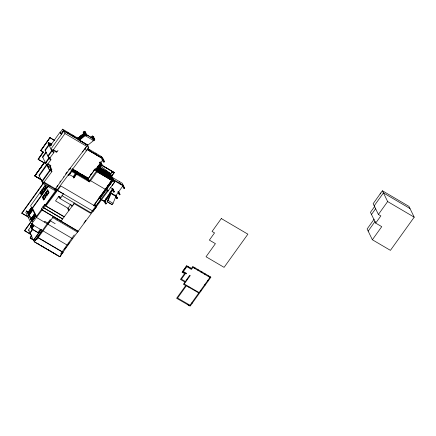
<?xml version="1.0" encoding="UTF-8"?>
<svg xmlns="http://www.w3.org/2000/svg" width="436" height="436" viewBox="0 0 436 436"><rect width="100%" height="100%" fill="white"/><g stroke="black" fill="none" stroke-linecap="round" stroke-linejoin="round"><path stroke-width="0.65" d="M78.229 138.337L77.979 138.098M111.044 193.508L115.905 196.369L113.055 203.35L112.085 204.702L107.223 201.846L108.193 200.495L111.044 193.508L110.744 192.897M32.117 223.586L30.667 226.704L31.67 223.848M30.476 226.589L31.659 224.099M30.667 226.704L31.823 223.935L32.983 226.224M87.265 149.27L103.07 158.562L104.466 161.429L103.921 162.17L103.174 161.734L102.046 159.418L102.553 158.611M110.755 187.725L113.077 189.093L104.787 201.688L110.88 193.175M199.089 292.551L186.657 285.378L177.583 298.044L190.009 305.216L189.606 305.778L176.607 298.279L185.692 285.607L183.403 284.261L184.968 282.076L180.433 279.411L184.586 273.612L182.15 272.184L186.722 265.758L191.355 268.478M94.825 208.948L96.209 206.866M37.436 237.151L63.122 252.264L59.836 256.842L34.319 241.844L50.091 219.695L50.843 220.136M41.796 180.09L34.864 176.084L44.107 162.726L34.826 175.866L41.851 180.193M55.012 189.442L55.268 188.472M182.15 272.184L186.722 265.758M49.966 137.623L40.761 150.524L43.355 152.246L38.194 159.44L44.243 162.999L34.826 175.866L41.197 179.61M40.799 150.524L41.338 149.777M43.235 151.919L38.194 159.44M61.367 133.852L60.103 132.081L50.118 146.011L48.434 142.545L48.031 143.106L52.118 151.505L53.917 152.562L49.235 158.802L50.936 159.805L46.707 165.44L50.958 167.942L49.366 170.067L51.939 171.577L42.968 183.545L55.895 191.142L54.871 189.033M44.156 162.786L34.826 175.866L41.224 179.627M79.913 138.806L79.112 139.978L79.281 140.332L85.2 135.64L86.012 134.506L84.856 132.217L85.679 134.255M56.854 186.875L57.895 185.425M54.625 140.338L50.009 137.623L40.761 150.524L42.728 151.679M40.897 150.802L50.009 137.623M49.17 144.125L44.957 150.006L49.235 158.802M49.551 143.591L49.955 143.03L51.612 144.005M45.235 150.573L49.061 145.232M49.829 144.163L50.233 143.602L51.889 144.578M45.9 152.06L42.505 156.802L46.707 165.44M78.671 139.88L77.821 138.125L62.588 129.17L60.386 132.244L61.198 134.021M42.783 157.369L46.554 152.099M84.039 133.252L77.728 138.25L78.311 138.049L79.03 139.629L63.52 130.533L61.035 133.994L60.103 132.081M61.242 134.005L63.443 130.925L62.588 129.17M63.787 131.078L50.919 149.041L51.819 149.564M47.851 155.957L52.064 150.082M48.118 156.508L51.949 151.161M52.118 151.505L64.986 133.547L63.52 130.533M53.279 150.425L53.683 149.87M49.175 157.483L45.398 162.759L45.965 163.091M45.666 163.304L49.448 158.034M46.614 164.601L38.951 175.294L42.968 183.545M39.229 175.861L46.892 165.168M57.999 150.404L56.587 152.371L52.712 150.093L53.917 152.562M48.87 166.35L48.091 167.44L48.658 167.773M48.358 167.991L49.137 166.895M50.107 166.672L50.887 165.576L47.677 163.691M41.851 181.251L49.895 170.018M51.328 168.939L42.118 181.796L55.045 189.398M51.132 170.34L51.895 169.272L50.325 168.351M43.115 183.343L21.8 213.057L28.046 216.741M43.246 183.621L21.931 213.335L28.749 217.351M78.545 137.869L79.265 139.444M78.311 138.049L77.913 137.994L78.932 139.776L85.042 134.986M79.516 139.248L78.791 137.672M79.668 139.002L79.041 137.482M80.911 138.059L80.099 139.193L79.287 137.286L80.077 138.768M79.466 137.187L80.257 138.67L79.537 137.095M79.717 136.991L80.507 138.474L79.881 136.953M79.968 136.8L80.753 138.277L80.061 136.855M81.897 137.253L81.085 138.414L80.279 136.512L81.069 137.994M43.605 187.851L45.012 185.883L45.747 187.393L44.341 189.355L43.649 187.823M80.464 136.408L81.249 137.89L80.622 136.37M84.203 131.241L83.222 132.92L84.203 131.241L85.805 132.315L84.159 131.612M80.709 136.217L81.499 137.7L80.774 136.125M81.652 137.449L81.025 135.928M82.895 136.479L82.066 137.629L81.27 135.732L81.995 137.307M82.241 137.117L81.521 135.542M82.399 136.866L81.766 135.345M81.952 135.247L82.736 136.73L82.017 135.155M84.851 134.931L83.053 136.85L82.268 134.958L83.053 136.441M78.404 138.108L78.949 139.722L78.169 138.147M82.448 134.86L83.232 136.343L82.606 134.822M83.941 132.746L84.355 132.457L85.445 134.702C84.617 136.49 82.824 128.865 85.178 135.078M82.764 134.571L83.549 136.054M83.636 135.896L83.009 134.375L83.799 135.858M84.083 132.827L84.355 132.457M83.189 134.277L83.979 135.76M83.44 134.081L84.23 135.563L83.603 134.043M83.685 133.89L84.475 135.373L83.848 133.852M80.66 138.223L80.033 136.702M84.099 133.656L84.726 135.176M85.827 134.005L84.856 132.217M27.73 212.861L31.615 207.438L31.872 207.65L27.991 213.073L27.73 212.861L31.615 207.438M28.046 212.719L28.907 214.561L28.187 212.801M28.999 211.384L29.861 213.231L29.141 211.465M30.858 208.79L31.774 210.566L30.978 208.762M31.73 207.569L31.496 207.901L32.34 209.634M83.14 136.283L82.513 134.762M31.953 208.408L48.194 185.741M32.133 208.773L48.238 186.292M92.77 139.934L93.664 139.002L92.437 136.479L93.571 137.149L94.803 139.673L93.996 140.795L84.769 135.367L85.036 134.996M85.445 134.702L85.576 134.244L84.344 131.721L83.543 132.844L84.769 135.367M85.205 135.629C85.189 134.359 86.993 134.55 86.257 134.915M29.207 214.005L28.433 212.316M29.523 213.564L28.749 211.869M30.111 212.746L29.316 210.942L30.16 212.675M29.708 210.539L30.476 212.228M31.381 210.97L30.591 209.166L31.452 211.008M29.277 214.049L28.362 212.272M29.594 213.602L28.678 211.831M30.82 211.896L29.953 210.054L30.869 211.825M31.136 211.455L30.269 209.607L31.185 211.384M32.09 210.119L31.229 208.277L32.139 210.048M28.863 214.85L32.727 209.394L28.847 214.817M28.7 215.128L32.586 209.705M85.903 136.037L86.71 134.915L85.478 132.391M32.809 210.163L28.923 215.586L30.248 216.365L32.58 221.166M44.025 198.996L45.366 197.127L44.385 195.115L43.05 196.99L44.003 199.067M47.039 194.788L48.38 192.919L47.404 190.908L46.063 192.783L47.017 194.859M34.727 213.831L30.842 219.254L34.684 213.738M31.109 219.019L31.975 220.867L31.25 219.101M32.068 217.689L32.929 219.531L32.21 217.771M33.926 215.09L34.836 216.866L34.046 215.062M34.509 214.403L31.054 219.379L34.7 214.289M91.222 137.498L92.296 135.999L93.898 137.073L92.296 135.999M30.667 222.082L24.536 230.611L31.032 234.639M92.383 136.185L91.309 137.678L91.783 137.956M30.803 222.355L24.667 230.889L24.541 230.628L30.902 234.366M32.716 219.684L31.975 220.867M33.18 219.046L32.384 217.242L33.25 219.09M33.496 218.605L32.7 216.801L33.567 218.643M34.449 217.27L33.654 215.466L34.52 217.313M35.403 215.94L34.558 214.201L34.88 213.918M32.22 220.382L31.501 218.616M32.542 219.935L31.817 218.174M33.883 218.202L33.022 216.354L33.937 218.131M34.204 217.755L33.338 215.913L34.253 217.689M35.158 216.425L34.291 214.577L35.207 216.354M59.857 182.068L60.62 181.005M65.591 174.068L67.117 171.931M68.648 169.8L69.411 168.732M91.636 137.602L92.574 136.294M31.926 221.156L35.796 215.695L31.91 221.117M35.73 216.163L31.844 221.586L26.503 210.61M92.492 138.441L92.034 137.504L92.301 137.127L93.13 138.621M55.247 189.115L70.354 168.029L87.598 145.079M92.634 138.523L92.176 137.585L92.443 137.209M94.323 139.591L92.95 136.975L94.421 139.449L93.609 140.583L87.696 145.275L79.281 140.332M36.112 216.948L41.605 209.28M85.778 134.114L94.149 139.237L93.326 137.198M67.787 245.441L31.496 224.109L88.802 147.548L87.565 145.014L79.172 140.103M45.088 205.34L56.517 189.388M34.319 241.844L28.547 229.979L32.755 224.099M93.059 140.239L93.86 139.117M93.309 140.256L94.045 139.226L92.95 136.975M93.571 140.545L94.274 139.558M68.081 174.504L68.605 175.572L72.153 170.618L89.413 180.847L96.274 171.364L95.119 168.994L88.285 178.531L95.146 169.048M32.744 225.701L33.278 224.954M72.202 170.721L68.605 175.572M32.962 225.532L32.526 224.453M32.106 227.167L32.907 226.044M32.329 226.998L31.425 225.041M31.823 223.935L32.913 226.18M32.716 226.595L31.681 224.464M40.286 229.276L37.872 232.639L31.632 228.976L31.468 228.633L32.269 227.51M31.692 228.464L30.787 226.507M31.959 228.088L31 226.022M32.346 227.685L31.256 225.439M31.632 228.976L34.046 225.608M29.915 232.797L32.596 229.058M30.095 233.162L32.776 229.423M61.149 197.579L58.882 196.244L55.536 200.92L68.321 208.43L69.166 210.168M77.325 173.038L73.771 177.997L73.15 176.716L76.169 172.509M73.45 177.332L76.605 172.929M34.035 240.432L30.253 238.203L31.861 235.963L31.294 235.625M73.749 177.948L77.303 172.994L83.314 176.558M60.991 221.117L74.474 203.051L72.469 205.852L59.988 198.522L63.433 193.802M33.468 240.1L41.12 229.418M33.648 240.465L41.306 229.777M36.668 239.756L50.26 220.785L55.176 223.673M57.59 219.112L56.909 220.027M90.41 175.043L91.173 173.98M93.827 170.274L94.585 169.212M102.351 158.366L101.67 156.677L87.62 148.447M99.621 162.704L100.155 161.958L100.912 162.399L102.068 164.775L101.528 165.522L100.776 165.081L99.621 162.704L100.378 163.151L101.528 165.522L102.051 164.77L101.31 164.334L100.155 161.958M102.046 159.418L102.58 158.671L86.928 149.466M70.959 204.135L67.738 208.626L68.757 210.713M102.803 159.859L95.898 169.495L95.119 168.994M100.411 163.429L100.678 163.767L96.029 169.969L100.672 163.533M100.542 163.516L95.909 169.718M96.029 169.969L100.536 163.68M100.634 163.582L100.945 163.189M96.154 170.22L100.798 164.018L96.154 170.22L96.416 170.552L100.918 164.268L100.656 163.936M96.274 170.471L100.776 164.187M96.52 170.972L101.043 164.519L96.634 171.037M71.095 170.296L71.668 171.468L88.868 181.578L89.402 180.831L71.482 170.351L70.354 168.029M100.776 165.081L101.31 164.334M103.174 161.734L103.703 160.993L102.58 158.671M96.661 171.054L101.163 164.77L100.901 164.437M101.185 164.879L101.408 165.271L96.765 171.473L101.147 164.939L114.325 172.689L111.256 176.972M101.288 165.021L96.639 171.223M96.765 171.473L101.266 165.19M103.926 162.176L104.466 161.429L103.708 160.988M110.248 174.22L110.548 173.8M97.697 166.105L110.897 173.86L112.504 171.615M111.561 176.09L114.194 172.411L101.615 165.015M111.992 177.812L112.297 177.392L122.265 183.251L124.587 188.025L124.287 188.445L123.715 188.112L122.423 185.447L122.723 185.028L124.02 187.693L124.587 188.025M111.431 180.46L110.33 181.997L110.864 183.093L108.744 186.047L108.215 184.951L107.926 185.349L108.319 186.156L112.188 180.755M93.375 205.841L111.85 180.052M93.985 205.53L112.188 180.128M108.155 185.791L99.195 198.342L99.637 198.598L100.16 197.857L100.896 199.361L96.029 206.152L95.522 205.111L94.808 206.108M108.504 186.445L105.321 189.943L99.239 198.429L99.681 198.685L100.242 198.02M100.858 196.718L102.346 194.641M103.833 192.565L105.321 190.488M112.286 180.945L108.417 186.352L107.975 186.09M100.324 198.189L113.48 179.823M60.675 253.866L74.273 234.89M64.708 249.103L66.25 246.95M68.185 244.258L69.34 242.639M60.092 256.177L72.61 238.71L114.597 182.123L110.237 173.163M83.963 222.998L85.887 220.311M93.195 211.079L94.65 209.04M112.188 185.491L114.597 182.123L96.274 171.364L96.999 171.795L90.143 181.278L87.734 179.85M109.872 192.587L112.51 188.755L113.801 191.42L114.374 191.753L113.97 192.314L113.404 191.982L112.15 189.404L112.717 189.742L105.752 199.465M105.283 199.541L106.422 197.949M107.561 196.358L108.7 194.772M104.177 201.269L105.349 203.683L105.915 204.015L106.319 203.454L105.185 201.127L104.618 200.794L104.215 201.356L101.381 199.688M112.673 189.655L104.302 201.339L101.337 199.601M110.837 193.094L107.594 200.298L107.894 200.909M119.491 182.221L119.791 181.796M113.404 191.982L113.801 191.42M105.349 203.683L105.752 203.121L104.618 200.794M107.223 201.846L107.752 200.62M120.074 184.068L120.374 183.649M120.516 184.33L120.821 183.91M115.682 195.137L115.278 195.699L116.57 198.358L116.995 198.609L117.398 198.048L115.682 195.137L117.398 198.048M117.96 191.96L118.314 191.459L118.739 191.709L120.036 194.369L119.677 194.87L119.251 194.62L117.96 191.96L118.385 192.211L115.704 195.949L109.828 192.499M118.739 191.709L122.99 185.78L113.022 179.921L113.322 179.501L123.29 185.36M123.715 188.112L124.02 187.693M116.57 198.358L116.973 197.797M119.251 194.62L119.611 194.118L118.314 191.459L118.385 192.211M187.169 266.816L187.469 266.407L190.494 268.184L190.194 268.598M185.556 273.388L181.403 279.182L185.796 281.765M190.952 269.039L192.767 266.51L210.91 277.176L190.172 306.11L187.295 304.421M192.93 267.404L191.518 269.372L186.886 266.652L183.098 271.944L186.357 273.857L186.657 273.437L183.398 271.519M194.63 268.407L195.034 267.846M185.371 281.514L189.682 275.214L190.249 275.547L184.232 283.95L186.657 285.378M197.47 270.069L197.868 269.508M198.222 270.516L198.625 269.955M188.625 287.133L188.941 286.692M201.061 272.184L201.459 271.623M201.814 272.625L202.217 272.064M204.653 274.293L205.051 273.732M205.405 274.74L205.808 274.179M208.245 276.408L208.642 275.846M189.611 305.783L210.343 276.844M382.399 190.777L373.156 203.683L378.399 214.463L380.857 215.907L375.696 223.107L381.745 226.66L372.366 239.751L390.416 250.362L414.2 217.172L408.957 206.392L382.399 190.777L387.642 201.557L414.2 217.172M374.197 205.825L383.44 192.919L409.998 208.533M374.873 206.152L370.453 212.327L375.696 223.107M371.494 214.463L375.543 208.806M374.153 219.15L367.123 228.976L372.366 239.751M378.399 214.463L387.642 201.557M368.158 231.113L375.194 221.292M189.774 305.543L190.009 305.222M380.099 193.987L380.846 192.946M82.464 152.044L86.808 146.153M45.927 205.956L60.838 185.976L96.378 206.866M47.851 224.153L53.432 216.67L78.06 231.407M88.868 181.578L89.413 180.847L88.132 178.22M90.612 180.706L108.188 191.039L106.613 187.802M107.43 190.592L90.514 213.264L74.076 203.612M107.785 187.371L105.708 190.134L105.321 189.943M84.088 133.443L77.995 138.207L78.278 138.376L84.453 133.547M83.903 133.748L78.197 138.207L77.913 138.038M84.84 134.757L78.665 139.58L80.077 140.387M78.693 139.634L84.813 134.849M111.534 172.683L114.325 172.683L101.397 165.086M111.038 179.201L111.414 179.327L110.908 178.934M109.747 178.765L108.602 177.152M186.357 285.798L198.789 292.97M191.617 302.976L192.189 303.303M95.844 169.419L96.999 171.795L95.724 169.124L96.999 171.795M84.29 131.427L85.805 132.315M84.758 132.359L85.134 132.582M92.852 137.117L93.228 137.34M83.129 132.74L84.137 133.329M85.576 134.244L94.803 139.673M85.854 134.61L86.23 134.833M86.573 135.1L85.865 134.686M93.124 140.147L93.686 140.479M78.382 137.907L78.665 138.07M79.096 139.531L78.24 138.147M79.112 139.978L81.352 141.297M82.475 141.956L83.598 142.616M84.72 143.27L85.843 143.929M79.156 140.065L87.598 145.063L63.443 130.925M64.986 133.547L88.802 147.548M87.14 149.423L102.487 158.442L101.583 156.66M100.972 163.206L101.637 164.574M50.14 137.896L54.729 140.594M98.787 166.405L98.52 166.072M99.032 166.906L98.765 166.574M99.272 167.408L99.01 167.075M98.013 166.754L100.847 168.421L101.512 169.789L98.678 168.127M98.656 167.201L100.738 168.405M110.221 174.863L109.621 173.632L107.071 172.127L107.708 173.37M98.945 167.795L100.989 168.994M103.07 170.22L105.528 171.664M107.419 172.776L109.872 174.22M101.512 169.936L98.918 168.416L100.22 171.021L102.776 172.542L101.474 169.931M106.046 172.607L103.457 171.081L104.76 173.686M97.751 168.656L96.503 167.92L97.124 169.201M99.599 169.74L102.1 171.212M104.133 172.411L106.635 173.877M108.482 174.967L110.984 176.433M96.356 168.765L98.432 169.986L97.163 167.38M104.722 173.681L107.316 175.207L106.013 172.602M109.071 176.237L111.66 177.763L110.363 175.158L107.801 173.637L109.104 176.242M96.302 168.781L112.455 178.28M96.28 169.032L113.011 178.864M95.637 168.945L113.213 179.278M100.324 172.269L97.773 170.77L98.541 172.28M104.645 175.888L103.915 174.384L101.365 172.879L102.095 174.389L101.419 172.934M111.098 178.602L108.548 177.103L109.278 178.607M98.182 171.55L100.64 172.994M101.773 173.664L104.231 175.109M105.365 175.773L107.823 177.218M108.956 177.883L111.414 179.327M48.434 142.545L50.369 143.684L51.241 145.477M52.74 149.314L56.991 151.81M112.417 188.565L112.859 188.821M119.611 194.118L120.036 194.369M72.534 168.917L73.722 169.62M74.763 170.231L76.589 171.304M76.938 171.506L78.932 172.678M82.317 174.673L84.034 175.681M85.184 176.357L86.361 177.043M72.61 169.097L76.436 171.212M77.025 171.691L78.022 172.28M80.017 173.452L87.571 177.888M72.202 169.075L88.285 178.531L72.256 169.146M77.412 173.01L83.118 176.362L82.845 175.877M111.3 193.224L115.186 195.508M73.793 171.582L76.251 173.027M85.233 178.302L87.685 179.752M69.237 174.416L73.15 176.716M47.262 164.241L49.922 165.805L50.958 167.942M44.129 162.737L38.057 159.167L43.218 151.968L43.355 152.246M108.193 200.495L113.055 203.35M105.708 199.377L106.193 199.721M107.082 201.552L111.403 204.097M49.9 168.895L50.925 169.5L51.939 171.577M105.752 203.121L106.319 203.454M95.457 204.98L94.705 204.533L95.62 206.419M192.363 267.072L209.945 277.405M43.649 181.899L55.448 188.837M44.657 182.902L45.791 183.567M49.159 185.545L50.282 186.205M57.487 190.467L63.345 193.911M207.732 280.49L208.299 280.822M61.999 195.715L90.922 212.714M45.181 186.504L44.614 186.172L30.634 205.688L36.319 217.373L72.61 238.71M58.479 196.805L60.184 197.802M205.122 284.136L205.683 284.468M204.718 284.697L205.28 285.03M186.979 279.274L187.404 279.52M200.495 290.589L201.061 290.921M64.261 216.736L45.17 205.514L44.641 204.424L41.425 208.909L41.9 209.89L78.191 231.222M64.157 216.872L45.066 205.65L44.57 204.631M62.68 218.856L43.589 207.634L43.115 206.664M62.577 218.992L43.486 207.77L43.017 206.806M61.095 220.976L42.003 209.754L41.556 208.839M52.751 217.586L77.515 232.137L77.385 231.87M31.626 207.879L32.422 209.683M34.695 214.185L35.485 215.989M48.391 223.423L44.815 221.319L44.281 222.077M30.978 218.654L33.201 219.962M31.85 224.066L32.864 226.251M31.637 224.556L32.667 226.666M31.212 225.532L32.297 227.756M30.831 226.415L31.763 228.502M31.468 228.633L37.136 231.963M28.547 229.979L29.114 230.312M37.322 237.358L62.839 252.357M33.605 239.98L30.122 237.931L31.463 235.14L31.73 235.685L30.253 238.203M37.632 243.522L39.049 244.356M41.131 245.577L41.507 245.8M42.025 246.106L46.134 248.656M47.742 249.468L49.824 250.689M50.2 250.913L54.217 253.272M54.74 253.578L55.116 253.801M55.634 254.106L57.29 255.213M36.308 242.879L34.226 241.658L42.27 230.442M36.684 243.103L59.748 256.657M99.016 164.928L110.897 173.86M100.558 173.386L100.999 173.724M110.722 182.804L111.017 183.071M122.99 185.78L124.287 188.445M109.981 173.321L112.635 178.646M92.301 137.127L92.988 138.534M111.839 177.915L110.504 175.174L107.627 173.484L108.962 176.226M109.589 173.626L110.161 174.814M118.641 192.739L119.677 194.87M108.357 172.901L108.935 174.089M109.109 174.422L110.357 176.978M111.06 178.597L111.829 180.112M109.834 177.877L110.542 179.338M105.795 170.547L108.395 175.888M105.632 170.77L108.014 175.67M107.49 175.359L106.155 172.618L103.283 170.928L104.613 173.67M105.872 172.307L105.24 171.07L102.722 169.577L103.359 170.814M108.237 177.997L107.469 176.487L104.956 174.994L105.725 176.504M109.997 182.461L110.275 183.044L108.831 185.066L108.548 184.488M95.598 153.107L96.454 154.867M104.008 170.345L104.586 171.533M104.765 171.866L106.008 174.422M113.077 189.093L114.374 191.753M85.233 132.44L86.328 134.691M106.242 175.763L106.951 177.229M115.905 196.369L116.995 198.609M84.213 132.37L85.303 134.62M101.664 168.438L104.046 173.332M101.098 168.105L103.479 172.999M103.877 174.378L104.591 175.839M102.951 172.694L101.621 169.953L98.743 168.263L100.078 170.999M100.7 168.405L101.337 169.642M83.756 133.792L84.475 135.373M83.505 133.988L84.23 135.563M102.651 173.653L103.359 175.114M83.26 134.184L84.044 135.667M99.473 167.68L100.051 168.868M100.226 169.201L101.468 171.757M83.009 134.375L83.734 135.95M89.549 149.553L90.405 151.308M82.268 134.958L82.987 136.533M98.618 168.83L99.512 170.667M100.285 172.264L101.054 173.779M97.342 166.775L99.13 170.443M97.272 167.397L98.607 170.138M99.059 171.544L99.768 173.005M81.27 135.732L82.061 137.215M80.529 136.315L81.249 137.89M80.279 136.512L81.003 138.087M79.783 136.899L80.507 138.474M85.189 148.447L86.388 150.916M79.287 137.286L80.011 138.861M111.948 204.413L112.085 204.702M77.728 138.25L78.191 139.209M72.692 135.111L73.548 136.866M105.065 202.271L105.915 204.015M99.424 196.772L100.035 198.031M67.722 132.19L68.294 133.362M99.021 197.334L99.681 198.685M88.53 179.779L89.625 182.025M87.925 179.964L87.135 178.329L84.295 176.667L85.102 178.313M86.987 178.313L87.783 179.877M85.761 177.588L86.513 179.142M84.529 176.869L85.287 178.422M84.47 176.814L85.238 178.395M82.426 174.732L82.693 175.283M83.794 177.55L82.993 175.899L77.003 172.378L77.821 174.057M83.325 177.278L82.954 176.509L80.905 175.305L81.281 176.079M81.025 174.809L81.238 175.245M96.312 206.74L93.102 211.231L56.789 189.949L55.922 188.172M95.457 205.318L95.958 206.353M79.428 172.972L79.695 173.523M80.295 174.754L80.807 175.806M80.338 175.528L79.957 174.749L77.908 173.544L78.289 174.329M79.03 173.637L79.243 174.068M77.177 172.531L77.445 173.016M76.518 173.294L75.695 171.61L72.861 169.942L73.684 171.637M75.586 171.593L76.376 173.212M75.553 171.588L76.327 173.185M74.322 170.868L75.101 172.465M73.095 170.144L73.875 171.751L73.035 170.095M49.955 143.03L51.105 145.395M49.001 142.883L50.407 145.766M63.678 176.738L63.858 177.103M49.818 157.51L50.936 159.805M71.493 205.236L72.027 206.332M45.802 162.197L46.069 162.742M46.63 164.448L49.366 170.067M44.107 162.726L44.243 162.999M56.969 189.208L57.541 190.39M58.882 196.244L59.988 198.522M45.437 185.022L46.418 187.033L44.003 190.401L43.028 188.39M47.426 190.843L48.423 192.897M44.99 185.954L45.704 187.415M42.423 189.229L43.398 191.24L40.989 194.609L40.014 192.598M42.783 191.573L42.025 190.014L40.543 192.085L41.3 193.644M41.998 190.091L42.733 191.6L41.327 193.562L40.635 192.031M44.412 195.05L45.409 197.105M41.976 190.161L42.69 191.622M62.779 251.795L62.964 252.172L59.748 256.662M61.977 252.918L62.157 253.294M32.537 208.212L36.515 216.387M31.872 207.65L27.991 213.073M30.662 209.204L31.506 210.937M33.725 215.509L34.569 217.242M32.771 216.839L33.616 218.572M31.746 218.131L32.613 219.978M31.43 218.578L32.291 220.42M29.185 214.185L28.073 211.891L26.749 211.111L25.811 212.425L31.496 224.109M37.703 232.295L37.872 232.639M32.716 224.104L33.234 225.161M32.308 224.077L33.032 225.576M32.449 226.971L31.397 224.911L32.4 227.042M32.079 228.061L30.972 225.886L32.03 228.132M21.811 213.073L21.942 213.351M42.069 189.883L40.461 192.129L41.257 193.769L42.864 191.529L42.069 189.883M45.082 185.676L43.475 187.921L44.27 189.562L45.878 187.322L45.082 185.676M44.745 194.004L42.336 197.372L43.665 200.108L46.08 196.745L44.745 194.004M47.758 189.796L45.349 193.164L46.679 195.9L49.094 192.538L47.758 189.796M44.477 194.838L42.87 197.083L43.932 199.274L45.54 197.028L44.477 194.838M47.491 190.63L45.884 192.875L46.952 195.066L48.559 192.821L47.491 190.63M221.319 218.561L212.07 231.467L214.528 232.911L209.367 240.105L215.417 243.664L206.037 256.755L224.088 267.366L247.877 234.176L221.319 218.561M105.381 171.092L102.547 169.424L103.212 170.792L106.052 172.46L105.381 171.092M109.73 173.642L106.896 171.98L107.561 173.348L110.395 175.016L109.73 173.642M111.638 178.678L96.896 170.013L97.964 172.204L112.706 180.869L111.638 178.678M100.433 172.285L97.593 170.618L98.394 172.264L101.228 173.926L100.433 172.285M104.024 174.395L101.185 172.727L101.986 174.373L104.82 176.04L104.024 174.395M107.616 176.509L104.776 174.841L105.577 176.482L108.411 178.15L107.616 176.509M111.207 178.618L108.368 176.951L109.169 178.597L112.003 180.264L111.207 178.618"/></g></svg>
